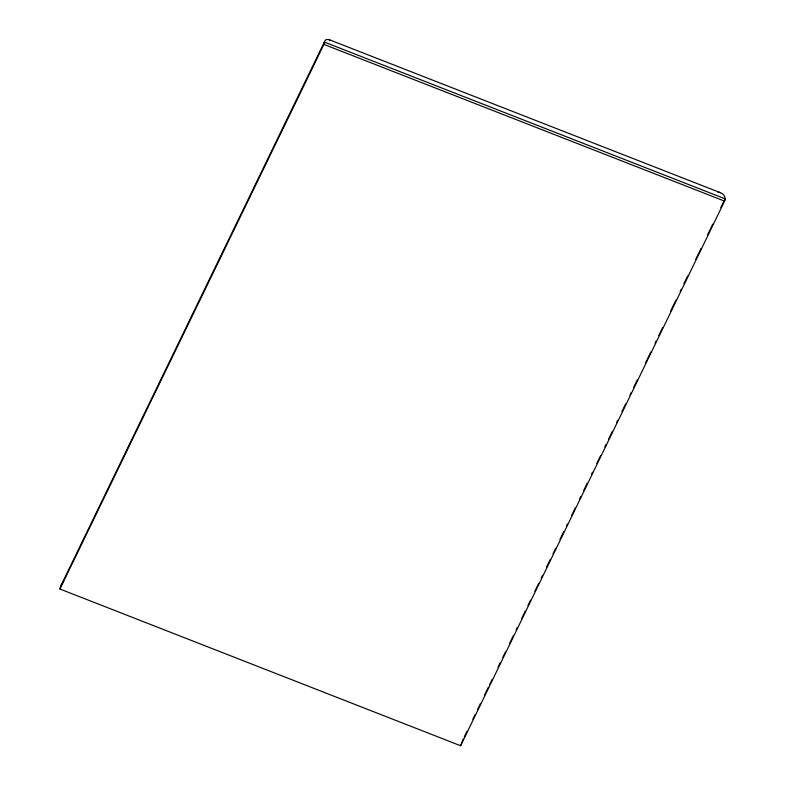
<?xml version="1.0" encoding="UTF-8"?>
<svg xmlns="http://www.w3.org/2000/svg" width="785" height="785" viewBox="0 0 785 785"><rect width="100%" height="100%" fill="white"/><g stroke="black" fill="none" stroke-linecap="round" stroke-linejoin="round"><path stroke-width="1.18" d="M60.425 586.709L325.088 40.565L326.109 39.584L328.925 39.574L720.375 192.678C723.927 193.709 726.145 197.663 724.575 201.117L460.618 745.75L59.925 589.025L61.465 584.501L63.222 582.009M323.891 44.392L324.382 42.076L725.075 198.801L724.575 201.117L323.891 44.392L59.925 589.025M460.618 745.75L463.248 739.028M464.318 736.821L466.987 731.306M472.864 719.178L475.003 714.772M477.673 709.257L480.351 703.743M484.62 694.921L488.368 687.209M489.428 685.001L492.107 679.486M497.984 667.358L500.114 662.952M502.792 657.438L505.462 651.923M509.74 643.111L513.478 635.389M516.147 629.874L517.217 627.676M521.495 618.855L525.234 611.132M527.903 605.628L530.572 600.113M534.85 591.291L538.588 583.569M541.258 578.064L542.327 575.856M546.605 567.035L550.344 559.322M553.013 553.808L555.692 548.293M559.96 539.472L563.708 531.759M566.378 526.244L567.447 524.037M571.715 515.215L575.454 507.502M579.732 498.681L580.802 496.473M583.471 490.968L587.209 483.246M591.488 474.425L592.557 472.217M596.836 463.405L600.574 455.683M604.842 446.861L605.912 444.663M608.591 439.149L612.329 431.426M616.598 422.605L617.667 420.407M621.946 411.585L625.684 403.863M629.962 395.051L631.032 392.843M633.701 387.329L637.44 379.616M645.456 363.072L650.794 352.053M655.073 343.231L656.142 341.024M658.811 335.509L662.55 327.796M670.567 311.262L675.914 300.233M680.183 291.412L681.252 289.204M683.931 283.699L687.67 275.977M695.687 259.442L701.025 248.413M707.442 235.186L712.78 224.157M720.797 207.623L725.075 198.801M717.618 191.903L720.375 192.678M328.925 39.574L330.662 40.555"/></g></svg>
